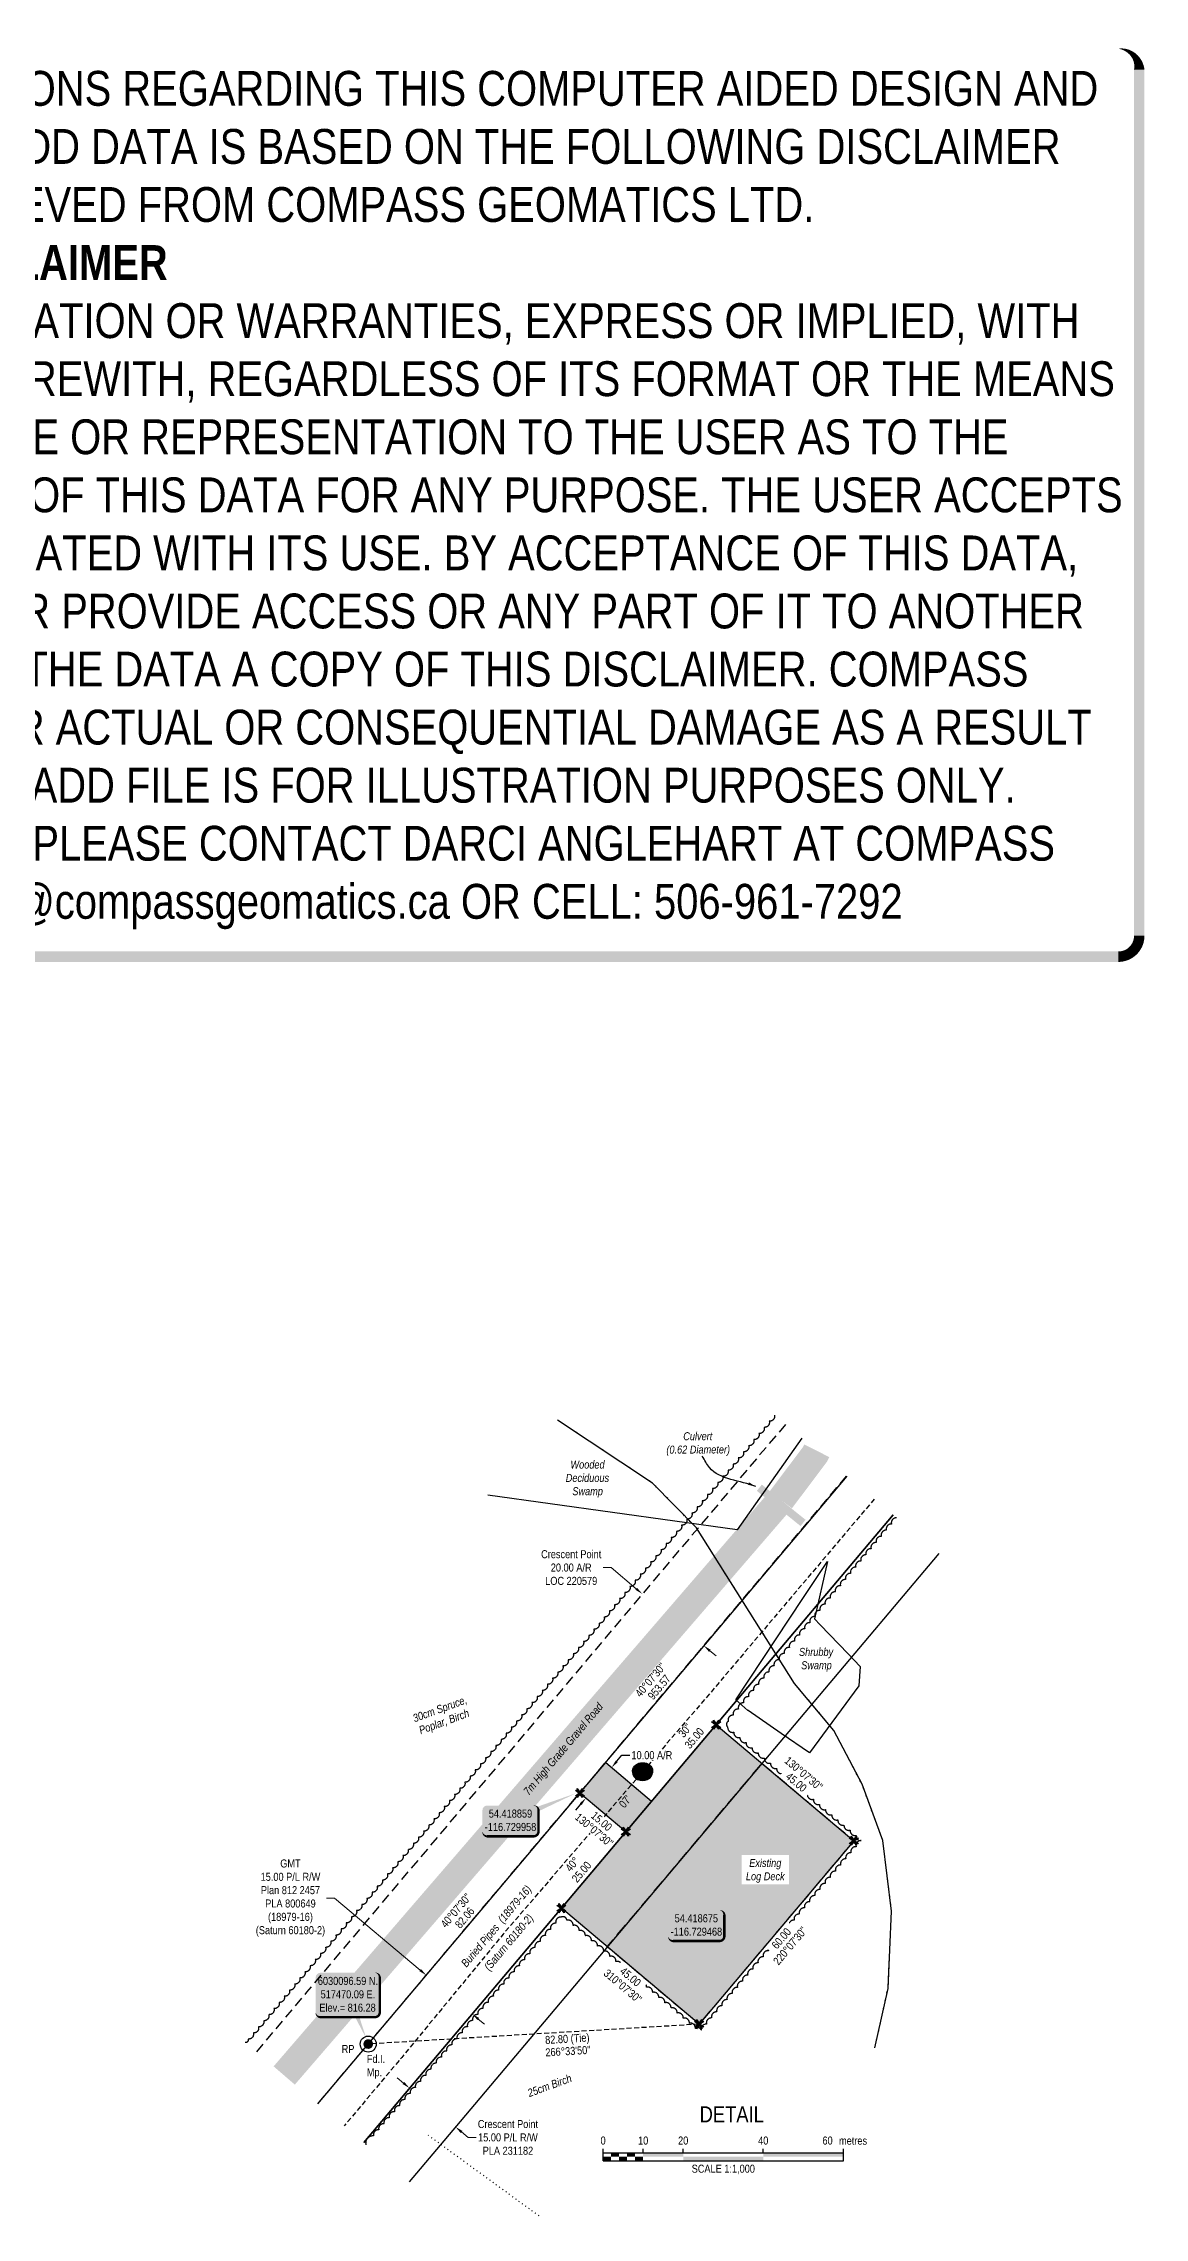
# Model space of a CAD drawing. Extents: x 516945 to 519694, y 6029528 to 6032244.
# Drawn here: x 518320 to 519694, y 6029528 to 6032244 of the extents above; entities that cross this region are included whole.
import ezdxf
from ezdxf.enums import TextEntityAlignment as Align

# ---------------------------------------------------------------- set-up
doc = ezdxf.new("R2010")
doc.units = 0
doc.header["$LTSCALE"] = 5
doc.header["$PDSIZE"] = 0.5
for name, pattern in [('0', [1, 1, 0]), ('foc-ACCESSROAD', [3.75, 2.5, -1.25]), ('foc-TIELINE', [1.875, 1.25, -0.625]), ('foc-TOPO', [1, 0.2, -0.8]), ('foc-WHEELTRACKS', [2, 0.4, -1.6]), ('HIDDEN2', [4.7625, 3.175, -1.5875]), ('UG_PIPE', [1.875, 1.25, -0.625])]:
    doc.linetypes.add(name, pattern=pattern)
doc.layers.get('Defpoints').update_dxf_attribs({"color": 9})
for name, color, linetype in [('35', 37, 'Continuous'), ('AS-PIPE-UG', 44, 'UG_PIPE'), ('AS-PIPE-UG-T', 44, 'Continuous'), ('AS-ROADS', 254, 'Continuous'), ('C-AR', 13, 'foc-ACCESSROAD'), ('C-RW', 13, 'Continuous'), ('DETAIL-T', 7, 'Continuous'), ('F-RW', 190, 'Continuous'), ('L-BD', 7, 'Continuous'), ('L-BD1', 253, 'Continuous'), ('L-MON', 1, 'Continuous'), ('L-TIE', 7, 'foc-TIELINE'), ('L-TIE-T', 7, 'Continuous'), ('P-CROSSINGS', 250, 'Continuous'), ('P-PROPOSED', 10, 'Continuous'), ('P-PROPOSED-H', 21, 'Continuous'), ('P-TXT', 4, 'Continuous'), ('T-BUSH', 110, '0'), ('T-BUSH-T', 110, 'Continuous'), ('T-EXISTING TFA', 220, 'HIDDEN2'), ('T-EXISTING TFA-T', 220, 'Continuous'), ('T-VEGETATION CHANGE', 104, 'foc-TOPO'), ('T-WATER-P3', 160, 'foc-WHEELTRACKS'), ('WETLAND', 143, 'Continuous'), ('WETLAND-T', 146, 'Continuous')]:
    doc.layers.add(name, color=color, linetype=linetype)
for name, color, linetype, lineweight in [('AS-GENERAL', 48, 'Continuous', 18), ('C-RW-T', 13, 'Continuous', 9), ('F-RW-T', 190, 'Continuous', 9), ('T-TEXT', 48, 'Continuous', 18)]:
    doc.layers.add(name, color=color, linetype=linetype, lineweight=lineweight)
doc.layers.add('DISCLAIMER', color=7, linetype='Continuous', plot=False)
doc.styles.add('80', font='ARIALN.TTF', dxfattribs={"height": 10})
doc.styles.add('80CG', font='ARIALN.TTF', dxfattribs={"height": 10})
doc.styles.add('80L', font='ARIALN.TTF', dxfattribs={"height": 10})
doc.styles.add('80LS', font='ARIALNI.TTF', dxfattribs={"height": 10})
doc.styles.add('Crossing', font='ARIALN.TTF', dxfattribs={"height": 10})
doc.styles.add('foc-LtypeFont', font='ARIALN.TTF', dxfattribs={"height": 7.35})
doc.linetypes.add('foc-TOPO-flowdirection-NOLINE', pattern='A,0,[">",foc-LtypeFont,S=0.3,R=0,X=0,Y=-0.945],-20,[">",foc-LtypeFont,S=0.3,R=0,X=0,Y=-0.945],0', length=20)
doc.dimstyles.new('Compass 5 000', dxfattribs={"dimscale": 5, "dimtxt": 9, "dimasz": 2, "dimexe": 0.2, "dimexo": 0.0625, "dimgap": 0.5, "dimtad": 0, "dimtih": 1, "dimtoh": 1, "dimzin": 0, "dimdsep": 46, "dimtxsty": '80CG', "dimcen": 0.1, "dimse1": 1, "dimse2": 1, "dimclrd": 256, "dimclrt": 256, "dimaunit": 1, "dimadec": 4, "dimazin": 0, "dimtfac": 0.06, "dimtofl": 0, "dimtmove": 0, "dimatfit": 1, "dimfxl": 0.2, "dimtolj": 1, "dimtzin": 0, "dimlwd": -1, "dimarcsym": 0})

# ---------------------------------------------------------------- blocks, each defined once
blk = doc.blocks.new('fdia')
at = {"color": 255, "const_width": 1}
blk.add_lwpolyline([(-0.5, 0, 1), (0.5, 0, 1)], format="xyb", close=True, dxfattribs=at)
blk = doc.blocks.new('Fdiaa')
blk.add_blockref('fdia', (0, 0))
blk = doc.blocks.new('fdib')
at = {"color": 1, "const_width": 1.6}
blk.add_lwpolyline([(-0.4, 0, 1), (0.4, 0, 1)], format="xyb", close=True, dxfattribs=at)
at = {"color": 1}
blk.add_circle((0, 0), 0.8, dxfattribs=at)
blk = doc.blocks.new('Fdibb')
blk.add_blockref('fdib', (0, 0))
blk = doc.blocks.new('fdicc')
for name in ['Fdibb', 'Fdiaa']:
    blk.add_blockref(name, (0, 0))
blk = doc.blocks.new('FDI')
blk.add_blockref('fdicc', (0, 0))
blk = doc.blocks.new('TEMP')
h = blk.add_hatch(color=255)
h.dxf.hatch_style = 1
h.paths.add_polyline_path([(0, 0.25), (-0.67, 1.15), (-0.67, 0.67), (-1.15, 0.67), (-0.25, 0), (-1.15, -0.67), (-0.67, -0.67), (-0.67, -1.15), (0, -0.25), (0.67, -1.15), (0.67, -0.67), (1.15, -0.67), (0.25, 0), (1.15, 0.67), (0.67, 0.67), (0.67, 1.15)])
h = blk.add_hatch(color=1)
h.dxf.hatch_style = 1
h.paths.add_polyline_path([(0, 0.08), (-0.57, 0.85), (-0.57, 0.57), (-0.85, 0.57), (-0.08, 0), (-0.85, -0.57), (-0.57, -0.57), (-0.57, -0.85), (0, -0.08), (0.57, -0.85), (0.57, -0.57), (0.85, -0.57), (0.08, 0), (0.85, 0.57), (0.57, 0.57), (0.57, 0.85)])
at = {"color": 1}
for p, q in [((-0.08, 0), (0.08, 0)), ((0, 0.08), (0, -0.08))]:
    blk.add_line(p, q, dxfattribs=at)
at = {"color": 255, "flags": 128}
blk.add_lwpolyline([(-0.25, 0), (-1.15, 0.67), (-0.67, 0.67), (-0.67, 1.15), (0, 0.25), (0.67, 1.15), (0.67, 0.67), (1.15, 0.67), (0.25, 0), (1.15, -0.67), (0.67, -0.67), (0.67, -1.15), (0, -0.25), (-0.67, -1.15), (-0.67, -0.67), (-1.15, -0.67)], close=True, dxfattribs=at)
at = {"color": 1, "flags": 128}
blk.add_lwpolyline([(-0.08, 0), (-0.85, 0.57), (-0.57, 0.57), (-0.57, 0.85), (0, 0.08), (0.57, 0.85), (0.57, 0.57), (0.85, 0.57), (0.08, 0), (0.85, -0.57), (0.57, -0.57), (0.57, -0.85), (0, -0.08), (-0.57, -0.85), (-0.57, -0.57), (-0.85, -0.57)], close=True, dxfattribs=at)
blk = doc.blocks.new('*U26')
at = {"color": 0}
for p, q in [((-150, 0), (-150, 15)), ((-150, 10), (150.2, 10)), ((-150, 0), (150.2, 0)), ((-100, 10), (-100, 15)), ((-50, 10), (-50, 15)), ((50, 10), (50, 15)), ((150.2, 0), (150.2, 15))]:
    blk.add_line(p, q, dxfattribs=at)
for points in [[(-150, 5), (-140, 5), (-150, 0), (-140, 0)], [(-140, 10), (-130, 10), (-140, 5), (-130, 5)], [(-130, 5), (-120, 5), (-130, 0), (-120, 0)], [(-120, 10), (-110, 10), (-120, 5), (-110, 5)], [(-110, 5), (-100, 5), (-110, 0), (-100, 0)], [(-100, 10), (-50, 10), (-100, 5), (-50, 5)], [(-50, 5), (50, 5), (-50, 0), (50, 0)], [(50, 10), (150.2, 10), (50, 5), (150.2, 5)]]:
    blk.add_solid(points, dxfattribs=at)
at = {"color": 0, "style": '80'}
blk.add_text('metres', height=10, dxfattribs=at).set_placement((162.2, 20), align=Align.CENTER)
at = {"color": 0, "char_height": 10, "style": '80'}
for s, insert, attachment_point in [('0', (-150, 30.2), 2), ('10', (-100, 30.2), 2), ('20', (-50, 30.2), 2), ('40', (50, 30.2), 2), ('60', (136.7, 30.2), 3), ('SCALE 1:1,000', (0.1, -5), 2)]:
    blk.add_mtext(s, dxfattribs=dict(at, insert=insert, attachment_point=attachment_point))
blk = doc.blocks.new('*D35')
at = {"layer": 'C-RW-T', "transparency": 16777216}
for p, q in [((519028.4, 6030339.6), (519018.4, 6030339.6)), ((519059.9, 6030313.1), (519028.4, 6030339.6)), ((519151.8, 6030235.6), (519159.4, 6030229.2))]:
    blk.add_line(p, q, dxfattribs=at)
for points in [[(519060.9, 6030314.3), (519058.8, 6030311.8), (519067.5, 6030306.6)], [(519152.8, 6030236.9), (519150.7, 6030234.3), (519144.1, 6030242.1)]]:
    blk.add_solid(points, dxfattribs=at)
at = {"layer": 'Defpoints', "color": 0, "transparency": 16777216}
for p in [(519094.2, 6030338.2), (519067.5, 6030306.6), (519170.8, 6030273.7)]:
    blk.add_point(p, dxfattribs=at)
at = {"layer": 'C-RW-T', "transparency": 16777216, "insert": (518978.6, 6030339.6), "char_height": 10, "attachment_point": 5, "style": '80CG'}
blk.add_mtext('\\A1;Crescent Point\\P20.00 A/R\\PLOC 220579', dxfattribs=at)
blk = doc.blocks.new('*D36')
at = {"layer": 'Defpoints', "color": 0, "transparency": 16777216}
for p in [(518794.4, 6029826.4), (518797.7, 6029830.3), (518851.7, 6029778.1)]:
    blk.add_point(p, dxfattribs=at)
at = {"layer": 'F-RW-T', "transparency": 16777216}
for p, q in [((518683.2, 6029926.8), (518673.2, 6029926.8)), ((518790, 6029836.8), (518683.2, 6029926.8)), ((518862.6, 6029775.6), (518870.3, 6029769.2))]:
    blk.add_line(p, q, dxfattribs=at)
for points in [[(518791.1, 6029838.1), (518789, 6029835.5), (518797.7, 6029830.3)], [(518863.7, 6029776.9), (518861.6, 6029774.3), (518855, 6029782)]]:
    blk.add_solid(points, dxfattribs=at)
at = {"layer": 'F-RW-T', "transparency": 16777216, "insert": (518628.1, 6029926.8), "char_height": 10, "attachment_point": 5, "style": '80CG'}
blk.add_mtext('\\A1;GMT\\P15.00 P/L R/W\\PPlan 812 2457\\PPLA 800649\\P(18979-16)\\P(Saturn 60180-2)', dxfattribs=at)
blk = doc.blocks.new('*D37')
at = {"layer": 'C-RW-T', "transparency": 16777216}
for p, q in [((518769.2, 6029695.7), (518761.5, 6029702.1)), ((518841.8, 6029634.5), (518849.9, 6029627.7)), ((518849.9, 6029627.7), (518859.9, 6029627.7))]:
    blk.add_line(p, q, dxfattribs=at)
for points in [[(518770.2, 6029697), (518768.1, 6029694.4), (518776.8, 6029689.3)], [(518842.8, 6029635.8), (518840.7, 6029633.2), (518834.1, 6029640.9)]]:
    blk.add_solid(points, dxfattribs=at)
at = {"layer": 'Defpoints', "color": 0, "transparency": 16777216}
for p in [(518783.8, 6029697.5), (518834.1, 6029640.9), (518841.1, 6029649.2)]:
    blk.add_point(p, dxfattribs=at)
at = {"layer": 'C-RW-T', "transparency": 16777216, "insert": (518899.6, 6029627.7), "char_height": 10, "attachment_point": 5, "style": '80CG'}
blk.add_mtext('\\A1;Crescent Point\\P15.00 P/L R/W\\PPLA 231182', dxfattribs=at)
blk = doc.blocks.new('*U39')
at = {"layer": '35', "color": 3}
blk.add_circle((0, 0), 10, dxfattribs=at)
at = {"layer": '35', "color": 3, "style": '80'}
blk.add_attdef('RP_001', (-33.2, -11.2), '', height=10, dxfattribs=at)
blk = doc.blocks.new('*U41')
h = blk.add_hatch(color=254)
edge = h.paths.add_edge_path()
edge.add_line((-34, -28.5), (34, -28.5))
edge.add_arc((34, -22.5), 6, 270, 360)
edge.add_line((40, -22.5), (40, 21))
edge.add_arc((34, 21), 6, 0, 90)
edge.add_line((34, 27), (-34, 27))
edge.add_arc((-34, 21), 6, 90, 180)
edge.add_line((-40, 21), (-40, -22.5))
edge.add_arc((-34, -22.5), 6, 180, 270)
at = {"color": 1, "flags": 128}
blk.add_lwpolyline([(-34, -28.5, 3, 3, 0), (34, -28.5, 3, 3, 0.414214), (40, -22.5, 3, 3, 0), (40, 21, 3, 0, 0.414214), (34, 27, 0, 0, 0), (-34, 27, 0, 0, 0.414214), (-40, 21, 0, 0, 0), (-40, -22.5, 0, 3, 0.414214)], format="xyseb", close=True, dxfattribs=at)
blk.add_lwpolyline([(23.6, -55.9, 0, 10, 0), (0, 0, 5, 5, 0)], format="xyseb", dxfattribs=at)
at = {"color": 1, "style": '80'}
blk.add_attdef('ENTER_TEXT_001', (-36, -5), '', height=10, dxfattribs=at)
blk = doc.blocks.new('*U44')
h = blk.add_hatch(color=254)
edge = h.paths.add_edge_path()
edge.add_line((-29, -20), (29, -20))
edge.add_arc((29, -14), 6, 270, 360)
edge.add_line((35, -14), (35, 12.5))
edge.add_arc((29, 12.5), 6, 0, 90)
edge.add_line((29, 18.5), (-29, 18.5))
edge.add_arc((-29, 12.5), 6, 90, 180)
edge.add_line((-35, 12.5), (-35, -14))
edge.add_arc((-29, -14), 6, 180, 270)
at = {"color": 254, "flags": 128}
blk.add_lwpolyline([(82.1, 33.9, 0, 10, 0), (0, 0, 5, 5, 0)], format="xyseb", dxfattribs=at)
at = {"color": 1, "flags": 128}
blk.add_lwpolyline([(-29, -20, 3, 3, 0), (29, -20, 3, 3, 0.414214), (35, -14, 3, 3, 0), (35, 12.5, 3, 0, 0.414214), (29, 18.5, 0, 0, 0), (-29, 18.5, 0, 0, 0.414214), (-35, 12.5, 0, 0, 0), (-35, -14, 0, 3, 0.414214)], format="xyseb", close=True, dxfattribs=at)
at = {"color": 1, "style": '80'}
blk.add_attdef('ENTER_TEXT_001', (-36, -5), '', height=10, dxfattribs=at)
blk = doc.blocks.new('*U45')
h = blk.add_hatch(color=254)
edge = h.paths.add_edge_path()
edge.add_line((-29, -20), (29, -20))
edge.add_arc((29, -14), 6, 270, 360)
edge.add_line((35, -14), (35, 12.5))
edge.add_arc((29, 12.5), 6, 0, 90)
edge.add_line((29, 18.5), (-29, 18.5))
edge.add_arc((-29, 12.5), 6, 90, 180)
edge.add_line((-35, 12.5), (-35, -14))
edge.add_arc((-29, -14), 6, 180, 270)
at = {"color": 254, "flags": 128}
blk.add_lwpolyline([(14.1, 63.2, 0, 10, 0), (0, 0, 5, 5, 0)], format="xyseb", dxfattribs=at)
at = {"color": 1, "flags": 128}
blk.add_lwpolyline([(-29, -20, 3, 3, 0), (29, -20, 3, 3, 0.414214), (35, -14, 3, 3, 0), (35, 12.5, 3, 0, 0.414214), (29, 18.5, 0, 0, 0), (-29, 18.5, 0, 0, 0.414214), (-35, 12.5, 0, 0, 0), (-35, -14, 0, 3, 0.414214)], format="xyseb", close=True, dxfattribs=at)
at = {"color": 1, "style": '80'}
blk.add_attdef('ENTER_TEXT_001', (-36, -5), '', height=10, dxfattribs=at)
blk = doc.blocks.new('xing2')
h = blk.add_hatch(color=50)
h.dxf.hatch_style = 1
edge = h.paths.add_edge_path()
edge.add_ellipse((0, 0), major_axis=(-12.5, 0), ratio=0.816297, start_angle=0, end_angle=360)
h = blk.add_hatch(color=250)
h.dxf.hatch_style = 1
edge = h.paths.add_edge_path()
edge.add_ellipse((0, -2), major_axis=(-12.5, 0), ratio=0.816297, start_angle=0, end_angle=180)
edge.add_line((12.5, -2), (12.5, 0))
edge.add_ellipse((0, 0), major_axis=(-12.5, 0), ratio=0.816297, start_angle=0, end_angle=180, ccw=False)
edge.add_line((-12.5, 0), (-12.5, -2))
at = {"color": 250}
blk.add_ellipse((0, 0), major_axis=(-12.5, 0), ratio=0.816297, dxfattribs=at)
blk.add_ellipse((0, -2), major_axis=(-12.5, 0), ratio=0.816297, start_param=0, end_param=3.141593, dxfattribs=at)
at = {"color": 250, "style": 'Crossing'}
blk.add_attdef('CROSSING', text='', height=9, dxfattribs=at).set_placement((0.1, 0), align=Align.MIDDLE_CENTER)
at = {"color": 250, "style": 'Crossing', "flags": 1}
for tag, p in [('DESCRIPTION', (0.1, -25.8)), ('OWNER', (0.1, -12.5)), ('LOCATION', (0.1, -39.3)), ('DWG_REF', (0.1, -52.8))]:
    blk.add_attdef(tag, text='', height=9, dxfattribs=at).set_placement(p, align=Align.MIDDLE_CENTER)
blk = doc.blocks.new('Disclaimer_Legal')
at = {"layer": 'DISCLAIMER', "color": 254, "flags": 128}
blk.add_lwpolyline([(-3612.9, -1104.6, 37.5, 37.5, 0), (4096.1, -1104.6, 37.5, 37.5, 0.414214), (4171.1, -1029.6, 37.5, 37.5, 0), (4171.1, 2078.7, 37.5, 0, 0.414214), (4096.1, 2153.7, 0, 0, 0), (-3612.9, 2153.7, 0, 0, 0.414214), (-3687.9, 2078.7, 0, 0, 0), (-3687.9, -1029.6, 0, 37.5, 0.414214)], format="xyseb", close=True, dxfattribs=at)
at = {"layer": 'DISCLAIMER', "color": 254, "insert": (241.6, 533.9), "char_height": 125, "width": 7717.568, "attachment_point": 5, "style": '80'}
blk.add_mtext('NOTICE TO THE CORPORATION, PERSON &/OR PERSONS REGARDING THIS COMPUTER AIDED DESIGN AND DRAFTING (CADD) FILES. ACCEPTANCE OF THE CADD DATA IS BASED ON THE FOLLOWING DISCLAIMER WHICH COVERS ALL CADD DATA RECIEVED FROM COMPASS GEOMATICS LTD.\\P{\\fArial Narrow|b1|i0|c0|p34;DISCLAIMER}\\PCOMPASS GEOMATICS LTD. MAKES NO REPRESENTATION OR WARRANTIES, EXPRESS OR IMPLIED, WITH RESPECT TO THE REUSE OF THE DATA PROVIDED HEREWITH, REGARDLESS OF ITS FORMAT OR THE MEANS OF ITS TRANSMISSION. THERE IS NO GUARANTEE OR REPRESENTATION TO THE USER AS TO THE ACCURACY, CURRENCY, SUITABILITY OR RELIABILITY OF THIS DATA FOR ANY PURPOSE. THE USER ACCEPTS THE DATA "AS IS", AND ASSUMES ALL RISKS ASSOCIATED WITH ITS USE. BY ACCEPTANCE OF THIS DATA, THE USER AGREES NOT TO TRANSMIT THIS DATA OR PROVIDE ACCESS OR ANY PART OF IT TO ANOTHER PARTY UNLESS THE USER SHALL INCLUDE WITH THE DATA A COPY OF THIS DISCLAIMER. COMPASS GEOMATICS LTD. ASSUMES NO RESPONSIBILITY FOR ACTUAL OR CONSEQUENTIAL DAMAGE AS A RESULT OF ANY USER\'S RELIANCE ON THIS DATA. THIS CADD FILE IS FOR ILLUSTRATION PURPOSES ONLY.\\PIF YOU REQUIRE MORE ACCURATE INFORMATION, PLEASE CONTACT DARCI ANGLEHART AT COMPASS GEOMATICS LTD. VIA EMAIL: darci.anglehart@compassgeomatics.ca OR CELL: 506-961-7292', dxfattribs=at)
blk = doc.blocks.new('*D49')
at = {"layer": 'Defpoints', "color": 0, "transparency": 16777216}
for p in [(519029.1, 6030089.9), (519031.6, 6030087.8), (518999.4, 6030049.6)]:
    blk.add_point(p, dxfattribs=at)
at = {"layer": 'P-TXT', "transparency": 16777216}
for p, q in [((519035.6, 6030097.6), (519042, 6030105.2)), ((519042, 6030105.2), (519052, 6030105.2)), ((518990.4, 6030044.1), (518984, 6030036.4))]:
    blk.add_line(p, q, dxfattribs=at)
for points in [[(519034.3, 6030098.6), (519036.8, 6030096.5), (519029.1, 6030089.9)], [(518989.2, 6030045.1), (518991.7, 6030043), (518996.9, 6030051.7)]]:
    blk.add_solid(points, dxfattribs=at)
at = {"layer": 'P-TXT', "transparency": 16777216, "insert": (519079.3, 6030105.2), "char_height": 10, "attachment_point": 5, "style": '80CG', "bg_fill": 3, "box_fill_scale": 1.1, "bg_fill_color": 256, "bg_fill_true_color": 13158600, "bg_fill_transparency": 0}
blk.add_mtext('\\A1;10.00 A/R', dxfattribs=at)

msp = doc.modelspace()

# ---------------------------------------------------------------- hatches: boundary and pattern name
at = {"layer": 'P-PROPOSED-H'}
h = msp.add_hatch(color=256, dxfattribs=at)
h.dxf.hatch_style = 1
h.paths.add_polyline_path([(519138.244, 6029769.155), (518966.302, 6029914.095), (519159.539, 6030143.366), (519331.492, 6029998.438), (519138.255, 6029769.168)])
h = msp.add_hatch(color=256, dxfattribs=at)
h.dxf.hatch_style = 1
h.paths.add_polyline_path([(519021.72, 6030096.162), (519079.034, 6030047.849), (519046.828, 6030009.637), (518989.514, 6030057.95)])

# ---------------------------------------------------------------- linework, layer by layer
at = {"layer": 'AS-GENERAL', "const_width": 9.995, "flags": 128}
msp.add_lwpolyline([(519213.484, 6030439.355), (519268.075, 6030395.398)], dxfattribs=at)
at = {"layer": 'AS-ROADS', "const_width": 34.982, "flags": 128}
for points in [[(519240.205, 6030424.147), (519282.79, 6030480.867), (519285.168, 6030485.563)], [(518620.316, 6029705.087), (519240.205, 6030424.147)]]:
    msp.add_lwpolyline(points, dxfattribs=at)
at = {"layer": 'C-RW', "flags": 128}
msp.add_lwpolyline([(519437.723, 6030357.109), (518839.852, 6029647.75), (518776.315, 6029572.382)], dxfattribs=at)
at = {"layer": 'L-TIE', "flags": 128}
msp.add_lwpolyline([(519138.244, 6029769.155), (518725.22, 6029744.372)], dxfattribs=at)
at = {"layer": 'P-PROPOSED', "flags": 128}
msp.add_lwpolyline([(519021.72, 6030096.162), (519079.034, 6030047.849), (519046.828, 6030009.637), (518989.514, 6030057.95)], close=True, dxfattribs=at)
at = {"layer": 'T-BUSH', "flags": 128}
for points in [[(519232.338, 6030530.089, -0.52056705), (519225.897, 6030522.447, -0.52056705), (519219.455, 6030514.804, -0.52056705), (519213.014, 6030507.162, -0.52056705), (519206.573, 6030499.52, -0.52056705), (519200.132, 6030491.877, -0.52056705), (519193.691, 6030484.235, -0.52056705), (519187.25, 6030476.592, -0.52056705), (519180.808, 6030468.95, -0.52056705), (519174.367, 6030461.308, -0.52056705), (519167.926, 6030453.665, -0.52056705), (519161.485, 6030446.023, -0.52056705), (519155.044, 6030438.38, -0.52056705), (519148.603, 6030430.738, -0.52056705), (519142.161, 6030423.096, -0.52056705), (519135.72, 6030415.453, -0.52056705), (519129.279, 6030407.811, -0.52056705), (519122.838, 6030400.168, -0.52056705), (519116.397, 6030392.526, -0.52056705), (519109.956, 6030384.884, -0.52056705), (519103.515, 6030377.241, -0.52056705), (519097.073, 6030369.599, -0.52056705), (519090.632, 6030361.956, -0.52056705), (519084.191, 6030354.314, -0.52056705), (519077.75, 6030346.671, -0.52056705), (519071.309, 6030339.029, -0.52056705), (519064.868, 6030331.387, -0.52056705), (519058.426, 6030323.744, -0.52056705), (519051.985, 6030316.102, -0.52056705), (519045.544, 6030308.459, -0.52056705), (519039.103, 6030300.817, -0.52056705), (519032.662, 6030293.175, -0.52056705), (519026.221, 6030285.532, -0.52056705), (519019.779, 6030277.89, -0.52056705), (519013.338, 6030270.247, -0.52056705), (519006.897, 6030262.605, -0.52056705), (519000.456, 6030254.963, -0.52056705), (518994.015, 6030247.32, -0.52056705), (518987.574, 6030239.678, -0.52056705), (518981.133, 6030232.035, -0.52056705), (518974.691, 6030224.393, -0.52056705), (518968.25, 6030216.751, -0.52056705), (518961.809, 6030209.108, -0.52056705), (518955.368, 6030201.466, -0.52056705), (518948.927, 6030193.823, -0.52056705), (518942.486, 6030186.181, -0.52056705), (518936.044, 6030178.539, -0.52056705), (518929.603, 6030170.896, -0.52056705), (518923.162, 6030163.254, -0.52056705), (518916.721, 6030155.611, -0.52056705), (518910.28, 6030147.969, -0.52056705), (518903.839, 6030140.326, -0.52056705), (518897.397, 6030132.684, -0.52056705), (518890.956, 6030125.042, -0.52056705), (518884.515, 6030117.399, -0.52056705), (518878.074, 6030109.757, -0.52056705), (518871.633, 6030102.114, -0.52056705), (518865.192, 6030094.472, -0.52056705), (518858.75, 6030086.83, -0.52056705), (518852.309, 6030079.187, -0.52056705), (518845.868, 6030071.545, -0.52056705), (518839.427, 6030063.902, -0.52056705), (518832.986, 6030056.26, -0.52056705), (518826.545, 6030048.618, -0.52056705), (518820.104, 6030040.975, -0.52056705), (518813.662, 6030033.333, -0.52056705), (518807.221, 6030025.69, -0.52056705), (518800.78, 6030018.048, -0.52056705), (518794.339, 6030010.406, -0.52056705), (518787.898, 6030002.763, -0.52056705), (518781.457, 6029995.121, -0.52056705), (518775.015, 6029987.478, -0.52056705), (518768.574, 6029979.836, -0.52056705), (518762.133, 6029972.194, -0.52056705), (518755.692, 6029964.551, -0.52056705), (518749.251, 6029956.909, -0.52056705), (518742.81, 6029949.266, -0.52056705), (518736.368, 6029941.624, -0.52056705), (518729.927, 6029933.981, -0.52056705), (518723.486, 6029926.339, -0.52056705), (518717.045, 6029918.697, -0.52056705), (518710.604, 6029911.054, -0.52056705), (518704.163, 6029903.412, -0.52056705), (518697.722, 6029895.769, -0.52056705), (518691.28, 6029888.127, -0.52056705), (518684.839, 6029880.485, -0.52056705), (518678.398, 6029872.842, -0.52056705), (518671.957, 6029865.2, -0.52056705), (518665.516, 6029857.557, -0.52056705), (518659.075, 6029849.915, -0.52056705), (518652.633, 6029842.273, -0.52056705), (518646.192, 6029834.63, -0.52056705), (518639.751, 6029826.988, -0.52056705), (518633.31, 6029819.345, -0.52056705), (518626.868, 6029811.704, -0.52056705), (518620.426, 6029804.062, -0.52056705), (518613.983, 6029796.421, -0.52056705), (518607.541, 6029788.779, -0.52056705), (518601.099, 6029781.137, -0.52056705), (518594.657, 6029773.496, -0.52056705), (518588.215, 6029765.854, -0.52056705), (518581.773, 6029758.213, -0.52056705), (518575.331, 6029750.571, -0.52056705), (518571.605, 6029746.152, -0.52056705)], [(519384.832, 6030401.688, 0.52056705), (519378.462, 6030393.986, 0.52056705), (519372.091, 6030386.285, 0.52056705), (519365.721, 6030378.583, 0.52056705), (519359.35, 6030370.882, 0.52056705), (519352.98, 6030363.18, 0.52056705), (519346.609, 6030355.479, 0.52056705), (519340.239, 6030347.777, 0.52056705), (519333.869, 6030340.076, 0.52056705), (519327.498, 6030332.375, 0.52056705), (519321.128, 6030324.673, 0.52056705), (519314.757, 6030316.972, 0.52056705), (519308.387, 6030309.27, 0.52056705), (519302.016, 6030301.569, 0.52056705), (519295.646, 6030293.867, 0.52056705), (519289.275, 6030286.166, 0.52056705), (519282.905, 6030278.465, 0.52056705), (519276.534, 6030270.763, 0.52056705), (519270.164, 6030263.062, 0.52056705), (519263.793, 6030255.36, 0.52056705), (519257.423, 6030247.659, 0.52056705), (519251.053, 6030239.957, 0.52056705), (519244.682, 6030232.256, 0.52056705), (519238.312, 6030224.554, 0.52056705), (519231.941, 6030216.853, 0.52056705), (519225.571, 6030209.152, 0.52056705), (519219.2, 6030201.45, 0.52056705), (519212.83, 6030193.749, 0.52056705), (519206.459, 6030186.047, 0.52056705), (519200.089, 6030178.346, 0.52056705), (519193.718, 6030170.644, 0.52056705), (519187.348, 6030162.943, 0.52056705), (519180.978, 6030155.241, 0.52056705), (519174.607, 6030147.54, 0.52056705), (519173.955, 6030140.364, 0.52056705), (519181.597, 6030133.922, 0.52056705), (519189.239, 6030127.48, 0.52056705), (519196.881, 6030121.038, 0.52056705), (519204.522, 6030114.597, 0.52056705), (519212.164, 6030108.155, 0.52056705), (519219.806, 6030101.713, 0.52056705), (519227.448, 6030095.271, 0.52056705), (519235.09, 6030088.83, 0.52056705), (519242.732, 6030082.388, 0.52056705), (519250.374, 6030075.946, 0.52056705), (519258.016, 6030069.504, 0.52056705), (519265.657, 6030063.062, 0.52056705), (519273.299, 6030056.621, 0.52056705), (519280.941, 6030050.179, 0.52056705), (519288.583, 6030043.737, 0.52056705), (519296.225, 6030037.295, 0.52056705), (519303.867, 6030030.853, 0.52056705), (519311.509, 6030024.412, 0.52056705), (519319.151, 6030017.97, 0.52056705), (519326.792, 6030011.528, 0.52056705), (519334.434, 6030005.086, 0.52056705), (519340.766, 6029998.533, 0.52056705), (519334.324, 6029990.891, 0.52056705), (519327.882, 6029983.25, 0.52056705), (519321.44, 6029975.608, 0.52056705), (519314.998, 6029967.966, 0.52056705), (519308.556, 6029960.325, 0.52056705), (519302.114, 6029952.683, 0.52056705), (519295.672, 6029945.041, 0.52056705), (519289.229, 6029937.4, 0.52056705), (519282.787, 6029929.758, 0.52056705), (519276.345, 6029922.116, 0.52056705), (519269.903, 6029914.475, 0.52056705), (519263.461, 6029906.833, 0.52056705), (519257.019, 6029899.192, 0.52056705), (519250.577, 6029891.55, 0.52056705), (519244.135, 6029883.908, 0.52056705), (519237.693, 6029876.267, 0.52056705), (519231.251, 6029868.625, 0.52056705), (519224.809, 6029860.983, 0.52056705), (519218.367, 6029853.342, 0.52056705), (519211.925, 6029845.7, 0.52056705), (519205.482, 6029838.059, 0.52056705), (519199.04, 6029830.417, 0.52056705), (519192.598, 6029822.775, 0.52056705), (519186.156, 6029815.134, 0.52056705), (519179.714, 6029807.492, 0.52056705), (519173.272, 6029799.85, 0.52056705), (519166.83, 6029792.209, 0.52056705), (519160.388, 6029784.567, 0.52056705), (519153.946, 6029776.925, 0.52056705), (519147.504, 6029769.284, 0.52056705), (519141.062, 6029761.642, 0.52056705), (519133.788, 6029763.761, 0.52056705), (519126.146, 6029770.202, 0.52056705), (519118.504, 6029776.644, 0.52056705), (519110.862, 6029783.086, 0.52056705), (519103.221, 6029789.528, 0.52056705), (519095.579, 6029795.97, 0.52056705), (519087.937, 6029802.411, 0.52056705), (519080.295, 6029808.853, 0.52056705), (519072.653, 6029815.295, 0.52056705), (519065.011, 6029821.737, 0.52056705), (519057.369, 6029828.179, 0.52056705), (519049.727, 6029834.62, 0.52056705), (519042.086, 6029841.062, 0.52056705), (519034.444, 6029847.504, 0.52056705), (519026.802, 6029853.946, 0.52056705), (519019.16, 6029860.388, 0.52056705), (519011.518, 6029866.829, 0.52056705), (519003.876, 6029873.271, 0.52056705), (518996.234, 6029879.713, 0.52056705), (518988.593, 6029886.155, 0.52056705), (518980.951, 6029892.597, 0.52056705), (518973.309, 6029899.038, 0.52056705), (518965.882, 6029902.866, 0.52056705), (518959.393, 6029895.263, 0.52056705), (518952.905, 6029887.661, 0.52056705), (518946.416, 6029880.059, 0.52056705), (518939.928, 6029872.456, 0.52056705), (518933.44, 6029864.854, 0.52056705), (518926.951, 6029857.252, 0.52056705), (518920.463, 6029849.649, 0.52056705), (518913.974, 6029842.047, 0.52056705), (518907.486, 6029834.445, 0.52056705), (518900.997, 6029826.843, 0.52056705), (518894.509, 6029819.24, 0.52056705), (518888.021, 6029811.638, 0.52056705), (518881.532, 6029804.036, 0.52056705), (518875.044, 6029796.433, 0.52056705), (518868.555, 6029788.831, 0.52056705), (518862.067, 6029781.229, 0.52056705), (518855.578, 6029773.626, 0.52056705), (518849.09, 6029766.024, 0.52056705), (518842.602, 6029758.422, 0.52056705), (518836.113, 6029750.819, 0.52056705), (518829.625, 6029743.217, 0.52056705), (518823.136, 6029735.615, 0.52056705), (518816.648, 6029728.012, 0.52056705), (518810.159, 6029720.41, 0.52056705), (518803.671, 6029712.808, 0.52056705), (518797.183, 6029705.205, 0.52056705), (518790.65, 6029697.641, 0.52056705), (518784.115, 6029690.079, 0.52056705), (518777.58, 6029682.517, 0.52056705), (518771.044, 6029674.955, 0.52056705), (518764.509, 6029667.393, 0.52056705), (518757.974, 6029659.831, 0.52056705), (518751.438, 6029652.268, 0.52056705), (518744.903, 6029644.706, 0.52056705), (518738.368, 6029637.144, 0.52056705), (518731.832, 6029629.582, 0.52056705), (518722.254, 6029618.499, 0.52056705)]]:
    msp.add_lwpolyline(points, format="xyb", dxfattribs=at)
at = {"layer": 'T-VEGETATION CHANGE', "flags": 128}
msp.add_lwpolyline([(518799.82, 6029630.652), (518941.226, 6029527.66)], dxfattribs=at)
at = {"layer": 'WETLAND'}
msp.add_lwpolyline([(519266.537, 6030501.266), (519185.927, 6030386.839), (518874.658, 6030430.249)], dxfattribs=at)
msp.add_lwpolyline([(519184.025, 6030174.208), (519267.852, 6030300.921), (519298.453, 6030347.175), (519282.379, 6030275.509), (519289.473, 6030268.119), (519324.279, 6030231.856), (519339.264, 6030216.244), (519337.87, 6030191.821), (519275.982, 6030108.276), (519240.703, 6030132.542), (519199.329, 6030161), (519199.189, 6030161.096), (519184.025, 6030174.208)], close=True, dxfattribs=at)

# ---------------------------------------------------------------- block references
at = {"xscale": 0.3481400073118081, "yscale": 0.3481400073118081, "zscale": 0.3481400073118081}
msp.add_blockref('Disclaimer_Legal', (518235.673, 6031487.336), dxfattribs=at)
at = {"xscale": 0.99947447, "yscale": 0.99947447, "zscale": 0.99947447}
msp.add_blockref('*U39', (518725.22, 6029744.372), dxfattribs=at).add_auto_attribs({'RP_001': 'RP'})
at = {"layer": 'DETAIL-T', "color": 2}
ref = msp.add_blockref('*U45', (519134.818, 6029893.084), dxfattribs=at)
ref.add_attrib('ENTER_TEXT_001', '54.418675', (519107.751, 6029896.502), dxfattribs={"layer": '0', "color": 1, "height": 10, "style": '80'})
ref.add_attrib('ENTER_TEXT_002', '-116.729468', (519102.728, 6029879.795), dxfattribs={"layer": '0', "color": 1, "height": 10, "style": '80'})
at = {"layer": 'DETAIL-T'}
ref = msp.add_blockref('*U41', (518699.578, 6029806.461), dxfattribs=at)
ref.add_attrib('ENTER_TEXT_001', '6030096.59 N.', (518662.283, 6029818.234), dxfattribs={"layer": '0', "color": 1, "height": 10, "style": '80'})
ref.add_attrib('ENTER_TEXT_002', '517470.09 E.', (518665.758, 6029801.526), dxfattribs={"layer": '0', "color": 1, "height": 10, "style": '80'})
ref.add_attrib('ENTER_TEXT_003', 'Elev.= 816.28', (518664.189, 6029784.818), dxfattribs={"layer": '0', "color": 1, "height": 10, "style": '80'})
at = {"layer": 'DETAIL-T', "xscale": 0.99947447, "yscale": 0.99947447, "zscale": 0.99947447}
msp.add_blockref('*U26', (519168.387, 6029598.644), dxfattribs=at)
at = {"layer": 'L-MON', "color": 6, "xscale": 4.99737235, "yscale": 4.99737235, "zscale": 4.99737235}
for p in [(519159.539, 6030143.366), (519331.507, 6029998.404), (518966.302, 6029914.095), (519138.244, 6029769.155)]:
    msp.add_blockref('TEMP', p, dxfattribs=at)
at = {"layer": 'L-MON', "xscale": 4.99737235, "yscale": 4.99737235, "zscale": 4.99737235}
msp.add_blockref('FDI', (518725.22, 6029744.372), dxfattribs=at)
at = {"layer": 'P-CROSSINGS', "color": 6, "xscale": 0.99947447, "yscale": 0.99947447, "zscale": 0.99947447}
msp.add_blockref('xing2', (519067.808, 6030085.697), dxfattribs=at).add_auto_attribs({'CROSSING': 'X1'})

# ---------------------------------------------------------------- texts
at = {"layer": 'DETAIL-T', "color": 3, "insert": (519179.041, 6029656.561), "char_height": 19.9895, "width": 223.74038, "attachment_point": 5, "style": '80CG'}
msp.add_mtext('DETAIL', dxfattribs=at)
at = {"layer": 'L-BD', "style": '80L'}
for s, p in [("40°07'30''", (519077.514, 6030199.389)), ('953.57', (519088.404, 6030190.21))]:
    msp.add_text(s, height=9.9947, rotation=49.8747, dxfattribs=at).set_placement(p, align=Align.MIDDLE)
at = {"layer": 'L-BD1', "style": '80L'}
for s, height, rotation, p in [("30''", 9.9947, 49.8747, (519120.788, 6030136.161)), ('35.00', 9.9947, 49.8747, (519132.252, 6030126.499)), ("130°07'30''", 9.99474, 319.8747, (519268.922, 6030082.211)), ('40°', 9.9947, 49.8747, (518979.996, 6029969.115)), ('25.00', 9.9947, 49.8747, (518991.46, 6029959.453)), ("220°07'30''", 9.99474, 49.8747, (519251.913, 6029867.161)), ("310°07'30''", 9.99474, 319.8704, (519043.086, 6029816.694))]:
    msp.add_text(s, height=height, rotation=rotation, dxfattribs=at).set_placement(p, align=Align.MIDDLE)
at = {"layer": 'L-TIE-T', "style": '80L'}
for s, p in [('82.80 (Tie)', (518973.802, 6029749.776)), ("266°33'50''", (518974.655, 6029735.559))]:
    msp.add_text(s, height=9.99474, rotation=3.4338, dxfattribs=at).set_placement(p, align=Align.MIDDLE)
at = {"layer": 'T-BUSH-T', "insert": (518750.234, 6030162.659), "char_height": 9.99474, "attachment_point": 1, "rotation": 20, "style": '80LS'}
msp.add_mtext_dynamic_manual_height_columns('\\pi59.7355;\\P\\pi25.30613;30cm Spruce, \\P\\pi27.38212;Poplar, Birch', width=119.471, gutter_width=49.974, heights=[0], dxfattribs=at)

# ---------------------------------------------------------------- dimensions: what is measured, and where the dimension line sits
at = {"layer": 'C-RW-T'}
for base, p1, p2, angle, text, picture, middle in [((519067.519, 6030306.617), (519170.755, 6030273.667), (519094.158, 6030338.224), 139.875208, 'Crescent Point\\P20.00 A/R\\PLOC 220579', '*D35', (518978.626, 6030339.598)), ((518834.112, 6029640.941), (518783.771, 6029697.526), (518841.083, 6029649.211), 319.8683, 'Crescent Point\\P15.00 P/L R/W\\PPLA 231182', '*D37', (518899.613, 6029627.673))]:
    dim = msp.add_linear_dim(base=base, p1=p1, p2=p2, angle=angle, text=text, dimstyle='Compass 5 000', dxfattribs=at)
    dim.commit()
    dim.dimension.update_dxf_attribs({"geometry": picture, "text_midpoint": middle, "dimtype": 161})

# ---------------------------------------------------------------- leaders
at = {"layer": 'AS-GENERAL', "path_type": 1}
msp.add_leader([(519209.144, 6030440.799), (519151.298, 6030464.491), (519142.213, 6030478.885)], dimstyle='Compass 5 000', override={"dimgap": 0.5, "dimtad": 0}, dxfattribs=at)

# ---------------------------------------------------------------- next in the draw order: texts
at = {"layer": 'T-EXISTING TFA-T', "insert": (519220.905, 6029975.599), "char_height": 9.99474, "width": 49.22323, "attachment_point": 2, "style": '80LS', "bg_fill": 2}
msp.add_mtext('Existing Log Deck', dxfattribs=at)

# ---------------------------------------------------------------- next in the draw order: linework, layer by layer
at = {"layer": 'AS-PIPE-UG', "flags": 128}
msp.add_lwpolyline([(519356.928, 6030425.119), (519157.985, 6030189.767), (518893.75, 6029881.722), (518767.09, 6029727.707), (518695.095, 6029642.046)], dxfattribs=at)
at = {"layer": 'C-AR', "flags": 128}
for points in [[(519246.094, 6030518.495), (518648.157, 6029809.046), (518585.36, 6029734.556)], [(518662.279, 6029669.711), (518725.22, 6029744.372), (519322.579, 6030454.033)]]:
    msp.add_lwpolyline(points, dxfattribs=at)
at = {"layer": 'C-RW', "flags": 128}
msp.add_lwpolyline([(518719.591, 6029621.396), (518782.534, 6029696.06), (519380.375, 6030405.382)], dxfattribs=at)
at = {"layer": 'F-RW'}
for points in [[(518662.279, 6029669.711), (518725.22, 6029744.372), (519323.027, 6030453.655)], [(519380.375, 6030405.382), (518782.537, 6029696.063), (518719.591, 6029621.396)]]:
    msp.add_lwpolyline(points, dxfattribs=at)
at = {"layer": 'P-PROPOSED', "flags": 128}
msp.add_lwpolyline([(519138.244, 6029769.155), (518966.302, 6029914.095), (519159.539, 6030143.366), (519331.492, 6029998.438), (519138.255, 6029769.168)], close=True, dxfattribs=at)
at = {"layer": 'T-EXISTING TFA', "flags": 128}
msp.add_lwpolyline([(519216.882, 6030095.035), (519331.507, 6029998.404), (519138.244, 6029769.155), (519023.62, 6029865.786)], close=True, dxfattribs=at)
at = {"layer": 'T-WATER-P3', "flags": 128}
msp.add_lwpolyline([(519357.788, 6029739.578), (519374.127, 6029813.875), (519378.68, 6029910.46), (519367.516, 6029998.869), (519341.7, 6030068.837), (519306.545, 6030136.253), (519257.465, 6030194.822), (519135.096, 6030389.138), (519080.276, 6030445.094), (518961.603, 6030523.682)], dxfattribs=at)
at = {"layer": 'T-WATER-P3', "linetype": 'foc-TOPO-flowdirection-NOLINE', "flags": 128}
msp.add_lwpolyline([(519357.788, 6029739.578), (519374.127, 6029813.875), (519378.68, 6029910.46), (519367.516, 6029998.869), (519341.7, 6030068.837), (519306.545, 6030136.253), (519257.465, 6030194.822), (519135.096, 6030389.138), (519080.276, 6030445.094), (518961.603, 6030523.682)], dxfattribs=at)

# ---------------------------------------------------------------- next in the draw order: texts
at = {"layer": 'AS-GENERAL', "insert": (519096.795, 6030508.604), "char_height": 9.98949, "attachment_point": 1, "rotation": 0.198039, "style": '80L', "bg_fill": 3, "box_fill_scale": 1.15, "bg_fill_color": 256, "bg_fill_true_color": 256, "bg_fill_transparency": 0}
msp.add_mtext_dynamic_manual_height_columns('\\pi21.66122;{\\fArial Narrow|b0|i1|c0|p34;Culvert\\P\\pi0.55451;(0.62 Diameter)}', width=78.97388, gutter_width=49.974, heights=[0], dxfattribs=at)
at = {"layer": 'AS-PIPE-UG-T', "insert": (518839.994, 6029845.739), "char_height": 9.98949, "attachment_point": 1, "rotation": 49.874704, "style": '80L', "bg_fill": 3, "box_fill_scale": 1.15, "bg_fill_color": 256, "bg_fill_true_color": 256, "bg_fill_transparency": 0}
msp.add_mtext_dynamic_manual_height_columns('\\pi0.29866;{\\fArial Narrow|b0|i1|c0|p34;Buried Pipes}', width=64.95663, gutter_width=49.974, heights=[0], dxfattribs=at)
at = {"layer": 'L-BD1', "char_height": 9.9947, "attachment_point": 2, "style": '80L', "bg_fill": 3, "box_fill_scale": 1.15, "bg_fill_color": 256, "bg_fill_true_color": 256, "bg_fill_transparency": 0}
for s, insert, width, rotation in [('45.00', (519262.839, 6030075.332), 38.90705, 319.8747), ('60.00', (519237.101, 6029879.542), 38.90705, 49.8747), ('45.00', (519055.845, 6029832.168), 38.90731, 319.8704)]:
    msp.add_mtext(s, dxfattribs=dict(at, insert=insert, width=width, rotation=rotation))
at = {"layer": 'L-BD1', "insert": (518997.572, 6030045.195), "char_height": 9.99474, "width": 56.27778, "attachment_point": 1, "rotation": 319.8704, "line_spacing_factor": 0.855, "style": '80L', "bg_fill": 3, "box_fill_scale": 1.15, "bg_fill_color": 256, "bg_fill_true_color": 256, "bg_fill_transparency": 0}
msp.add_mtext("\\pi14.70802;15.00 \\P\\pi0.66357;130°07'30''", dxfattribs=at)
at = {"layer": 'L-MON', "insert": (518723.433, 6029730.869), "char_height": 9.9947, "attachment_point": 1, "style": '80L', "bg_fill": 3, "box_fill_scale": 1.15, "bg_fill_color": 256, "bg_fill_true_color": 256, "bg_fill_transparency": 0}
msp.add_mtext_dynamic_manual_height_columns('Fd.I.\\PMp.', width=22.03248, gutter_width=49.974, heights=[0], dxfattribs=at)
at = {"layer": 'T-BUSH-T', "insert": (518922.67, 6029687.283), "char_height": 9.99474, "attachment_point": 1, "rotation": 20, "style": '80LS', "bg_fill": 3, "box_fill_scale": 1.15, "bg_fill_color": 256, "bg_fill_true_color": 256, "bg_fill_transparency": 0}
msp.add_mtext_dynamic_manual_height_columns('\\pi0.38745;25cm Birch ', width=57.08226, gutter_width=49.974, heights=[0], dxfattribs=at)
at = {"layer": 'WETLAND-T', "char_height": 9.99474, "attachment_point": 1, "style": '80L', "bg_fill": 3, "box_fill_scale": 1.15, "bg_fill_color": 256, "bg_fill_true_color": 256, "bg_fill_transparency": 0}
for s, insert, width in [('\\pi6.19954;{\\fArial Narrow|b0|i1|c0|p34;Wooded \\P\\pi0.32609;Deciduous \\P\\pi8.52778;Swamp}', (518971.471, 6030473.329), 54.17111), ('\\pi0.45563;{\\fArial Narrow|b0|i1|c0|p34;Shrubby \\P\\pi3.16225;Swamp}', (519262.563, 6030239.259), 43.44005)]:
    msp.add_mtext(s, dxfattribs=dict(at, insert=insert, width=width))

# ---------------------------------------------------------------- next in the draw order: block references
at = {"layer": 'DETAIL-T', "color": 2}
ref = msp.add_blockref('*U44', (518902.756, 6030023.881), dxfattribs=at)
ref.add_attrib('ENTER_TEXT_001', '54.418859', (518875.71, 6030027.3), dxfattribs={"layer": '0', "color": 1, "height": 10, "style": '80'})
ref.add_attrib('ENTER_TEXT_002', '-116.729958', (518870.665, 6030010.592), dxfattribs={"layer": '0', "color": 1, "height": 10, "style": '80'})
at = {"layer": 'L-MON', "color": 6, "xscale": 4.99737235, "yscale": 4.99737235, "zscale": 4.99737235}
for p in [(518989.514, 6030057.95), (519046.828, 6030009.637)]:
    msp.add_blockref('TEMP', p, dxfattribs=at)

# ---------------------------------------------------------------- next in the draw order: texts
at = {"layer": 'L-BD', "style": '80L'}
for s, p in [("40°07'30''", (518834.703, 6029911.3)), ('82.06', (518845.594, 6029902.121))]:
    msp.add_text(s, height=9.9947, rotation=49.8747, dxfattribs=at).set_placement(p, align=Align.MIDDLE)
at = {"layer": 'L-BD1', "style": '80L'}
msp.add_text("07'", height=9.9947, rotation=49.8747, dxfattribs=at).set_placement((519045.953, 6030047.371), align=Align.MIDDLE)
at = {"layer": 'T-TEXT', "insert": (518917.963, 6030060.935), "char_height": 9.98954, "width": 146.44284, "attachment_point": 1, "rotation": 49.874704, "style": '80LS'}
msp.add_mtext('7m High Grade Gravel Road', dxfattribs=at)

# ---------------------------------------------------------------- next in the draw order: dimensions: what is measured, and where the dimension line sits
at = {"layer": 'F-RW-T'}
dim = msp.add_linear_dim(base=(518797.684, 6029830.35), p1=(518851.707, 6029778.131), p2=(518794.389, 6029826.44), angle=139.874704, text='GMT\\P15.00 P/L R/W\\PPlan 812 2457\\PPLA 800649\\P(18979-16)\\P(Saturn 60180-2)', dimstyle='Compass 5 000', dxfattribs=at)
dim.commit()
dim.dimension.update_dxf_attribs({"geometry": '*D36', "text_midpoint": (518628.092, 6029926.84), "dimtype": 161})

# ---------------------------------------------------------------- next in the draw order: texts
at = {"layer": 'AS-PIPE-UG-T', "insert": (518868.428, 6029841.234), "char_height": 9.98949, "attachment_point": 1, "rotation": 49.874704, "style": '80L', "bg_fill": 3, "box_fill_scale": 1.15, "bg_fill_color": 256, "bg_fill_true_color": 256, "bg_fill_transparency": 0}
msp.add_mtext_dynamic_manual_height_columns('\\pi0.53375;{\\fArial Narrow|b0|i1|c0|p34;(Saturn 60180-2)}', width=85.95091, gutter_width=49.974, heights=[0], dxfattribs=at)

# ---------------------------------------------------------------- next in the draw order: dimensions: what is measured, and where the dimension line sits
at = {"layer": 'P-TXT'}
dim = msp.add_linear_dim(base=(519029.116, 6030089.927), p1=(518999.372, 6030049.606), p2=(519031.6, 6030087.833), angle=49.866378, text='10.00 A/R', dimstyle='Compass 5 000', override={"dimtfill": 1}, dxfattribs=at)
dim.commit()
dim.dimension.update_dxf_attribs({"geometry": '*D49', "text_midpoint": (519079.289, 6030105.218), "dimtype": 161})

# ---------------------------------------------------------------- next in the draw order: texts
at = {"layer": 'AS-PIPE-UG-T', "insert": (518884.592, 6029899.159), "char_height": 9.98949, "attachment_point": 1, "rotation": 49.874704, "style": '80L', "bg_fill": 3, "box_fill_scale": 1.15, "bg_fill_color": 256, "bg_fill_true_color": 256, "bg_fill_transparency": 0}
msp.add_mtext_dynamic_manual_height_columns('\\pi2.31223;{\\fArial Narrow|b0|i1|c0|p34;(18979-16)}', width=58.97383, gutter_width=49.974, heights=[0], dxfattribs=at)

doc.saveas('drawing.dxf')
